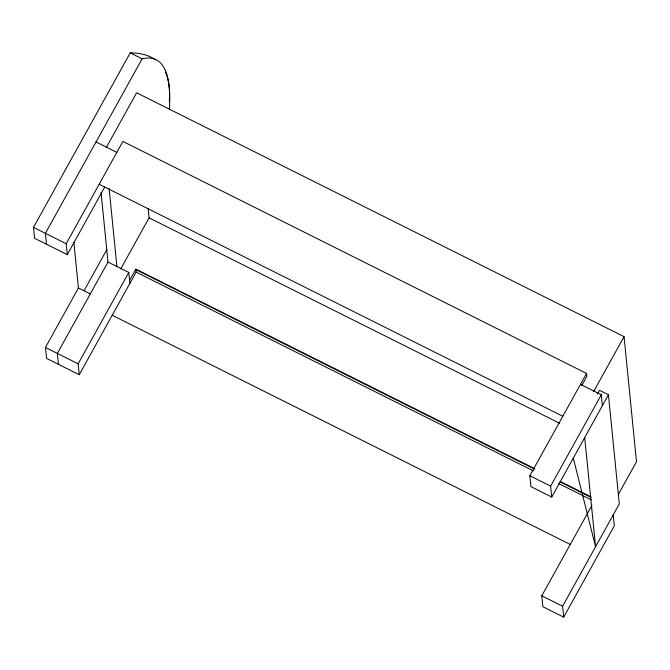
<?xml version="1.0" encoding="UTF-8"?>
<svg xmlns="http://www.w3.org/2000/svg" width="670" height="670" viewBox="0 0 670 670"><rect width="100%" height="100%" fill="white"/><g stroke="black" fill="none" stroke-linecap="round" stroke-linejoin="round"><path stroke-width="1" d="M104.746 187.056L67.276 254.642L34.589 238.285L33.5 227.365L130.231 52.855A562.323 128.598 -46.4 0 1 155.406 59.814M130.231 52.855L142.124 58.809L45.393 233.319L46.473 244.232M106.254 147.576L136.63 92.778L624.055 336.667L636.5 461.722L618.276 494.602M67.276 254.642L66.196 243.729L122.903 141.429L586.543 373.425L586.845 376.398L581.786 385.518M534.04 468.38L135.826 269.131L136.119 272.104L79.236 374.731L46.54 358.375L45.451 347.454L78.424 287.983L73.868 242.23M84.06 290.68L106.84 249.6M101.053 192.382L107.987 262.045L57.344 353.408L58.432 364.321M120.726 268.972L149.075 217.825L148.145 208.496M79.236 374.731L78.147 363.818L128.791 272.456L107.987 262.045M129.578 280.395L135.826 269.131M597.498 393.943L599.516 390.3L608.435 394.756L551.728 497.056L530.925 486.646L529.836 475.725L586.543 373.425M593.679 391.464L624.055 336.667M551.728 497.056L550.648 486.135L601.283 394.772L580.48 384.362M613.243 514.87L614.323 525.783L563.688 617.145L542.884 606.735L541.795 595.814L591.928 505.373M563.688 617.145L562.599 606.224L619.298 503.932L608.435 394.756M96.028 141.956L116.831 152.366M99.16 184.25L562.808 416.246M149.075 217.825L559.785 423.34M560.212 481.479L591.057 496.914M135.642 269.457L534.794 469.184M560.028 481.805L590.881 497.241M136.119 272.104L533.404 470.893M558.638 483.522L591.359 499.895M33.5 227.365L66.196 243.729M529.836 475.725L550.648 486.135M78.424 287.983L90.308 293.929M112.2 315.26L570.237 544.45M45.451 347.454L78.147 363.818M541.795 595.814L562.599 606.224M573.219 457.727L595.571 546.745L584.701 437.577M601.283 394.772L602.372 405.693M128.791 272.456L129.871 283.377M109.135 188.53L116.898 266.509M142.124 58.809A586.267 95.718 -63.4 0 1 169.418 109.419M165.272 71.891A562.323 128.598 -46.4 0 1 166.847 75.819M167.182 76.857A562.323 128.598 -46.4 0 1 169.292 101.153"/></g></svg>
